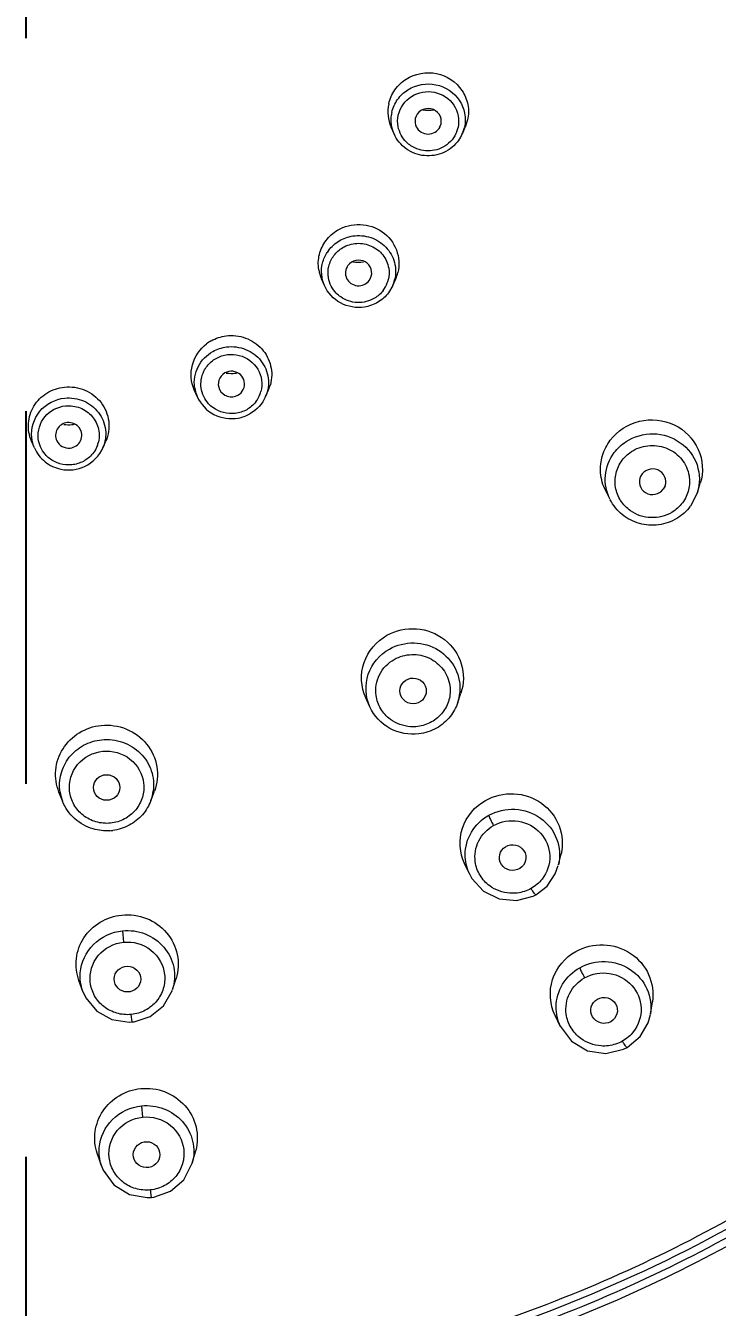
# Model space of a CAD drawing. Extents: x 8886 to 9306, y -19565 to -18971.
# Drawn here: x 9035.02 to 9050.78, y -19084.13 to -19054.91 of the extents above; entities that cross this region are included whole.
import ezdxf

# ---------------------------------------------------------------- set-up
doc = ezdxf.new("R2010")
doc.units = 0
doc.header["$MEASUREMENT"] = 0
doc.linetypes.add('CENTER', pattern=[47.5, 22, -8.5, 8.5, -8.5])
doc.linetypes.add('HIDDEN2', pattern=[4.7625, 3.175, -1.5875])
doc.layers.get('DEFPOINTS').update_dxf_attribs({"linetype": 'CONTINUOUS'})
doc.layers.add('02___PRT_ALL_AXES', color=7, linetype='CONTINUOUS')
doc.layers.add('1', color=4, linetype='HIDDEN2', lineweight=13)
doc.layers.add('5', color=2, linetype='CONTINUOUS', lineweight=9)
doc.styles.get("Standard").update_dxf_attribs({"font": ''})
doc.styles.get('Standard').set_extended_font_data('Gulim')
doc.dimstyles.new('STANDARD$0', dxfattribs={"dimtxt": 3.5, "dimasz": 2.5, "dimexe": 0.7, "dimexo": 0.7, "dimgap": 0.5, "dimtad": 3, "dimdec": 4, "dimdsep": 46, "dimtxsty": 'Standard', "dimcen": 0, "dimclrd": 2, "dimclre": 2, "dimclrt": 4, "dimadec": 0, "dimazin": 0, "dimtp": 0.2, "dimtm": 0.1, "dimtfac": 0.5, "dimtdec": 4, "dimtmove": 1, "dimatfit": 3, "dimfxl": 1, "dimtolj": 1, "dimarcsym": 0})

# ---------------------------------------------------------------- blocks, each defined once
blk = doc.blocks.new('*D24')
at = {"layer": '5', "color": 2, "lineweight": -2, "transparency": 16777216}
for p, q in [((9035.895, -19018.46), (9076.224, -19018.46)), ((9075.524, -19023.46), (9075.524, -19186.464)), ((9048.557, -19191.464), (9076.224, -19191.464))]:
    blk.add_line(p, q, dxfattribs=at)
at = {"layer": '5', "color": 2, "transparency": 16777216}
for points in [[(9074.691, -19023.46), (9076.358, -19023.46), (9075.524, -19018.46)], [(9074.691, -19186.464), (9076.358, -19186.464), (9075.524, -19191.464)]]:
    blk.add_solid(points, dxfattribs=at)
at = {"layer": 'DEFPOINTS', "color": 0, "transparency": 16777216}
for p in [(9035.195, -19018.46), (9047.857, -19191.464), (9075.524, -19191.464)]:
    blk.add_point(p, dxfattribs=at)
at = {"layer": '5', "color": 4, "transparency": 16777216, "insert": (9070.339, -19113.535), "char_height": 5, "attachment_point": 5, "rotation": 90, "bg_fill": 3, "box_fill_scale": 1.25, "bg_fill_color": 256, "bg_fill_true_color": 13158600, "bg_fill_transparency": 0}
blk.add_mtext('\\A1;230.7', dxfattribs=at)

msp = doc.modelspace()

# ---------------------------------------------------------------- linework, layer by layer
at = {"layer": '02___PRT_ALL_AXES', "color": 1, "linetype": 'CENTER'}
msp.add_line((9035.025, -19033.195), (9035.025, -19487.492), dxfattribs=at)
at = {"layer": '1', "color": 7, "linetype": 'Continuous'}
for p, q in [((9043.417, -19057.375), (9043.349, -19057.221)), ((9044.464, -19057.214), (9044.488, -19057.149)), ((9044.973, -19057.375), (9045.041, -19057.219)), ((9045.093, -19057.057), (9045.041, -19057.219)), ((9041.831, -19060.833), (9041.764, -19060.678)), ((9042.852, -19060.717), (9042.881, -19060.667)), ((9043.387, -19060.833), (9043.455, -19060.676)), ((9043.387, -19060.833), (9043.293, -19060.995)), ((9038.934, -19063.365), (9038.866, -19063.21)), ((9040.49, -19063.365), (9040.558, -19063.209)), ((9035.226, -19064.535), (9035.159, -19064.379)), ((9036.783, -19064.535), (9036.85, -19064.379)), ((9049.592, -19065.397), (9049.55, -19065.476)), ((9050.328, -19065.551), (9050.394, -19065.34)), ((9048.338, -19065.71), (9048.239, -19065.514)), ((9050.328, -19065.551), (9050.169, -19065.863)), ((9044.867, -19070.341), (9044.94, -19070.125)), ((9042.866, -19070.436), (9042.773, -19070.23)), ((9035.869, -19072.596), (9035.784, -19072.382)), ((9037.877, -19072.576), (9037.958, -19072.36)), ((9047.162, -19074.041), (9047.221, -19073.79)), ((9045.133, -19074.243), (9045.024, -19074.01)), ((9045.133, -19074.243), (9045.127, -19074.229)), ((9046.649, -19074.719), (9046.903, -19074.521)), ((9037.23, -19075.541), (9037.253, -19075.801)), ((9036.328, -19076.924), (9036.238, -19076.676)), ((9038.371, -19076.882), (9038.451, -19076.631)), ((9036.328, -19076.924), (9036.322, -19076.909)), ((9049.258, -19077.441), (9049.302, -19077.158)), ((9037.454, -19077.619), (9037.432, -19077.449)), ((9037.454, -19077.619), (9037.496, -19077.614)), ((9037.496, -19077.614), (9037.863, -19077.493)), ((9047.212, -19077.73), (9047.086, -19077.471)), ((9047.211, -19077.73), (9047.207, -19077.72)), ((9048.729, -19078.199), (9049.025, -19077.954)), ((9037.664, -19079.532), (9037.687, -19079.789)), ((9036.75, -19080.895), (9036.656, -19080.614)), ((9038.821, -19080.836), (9038.898, -19080.551)), ((9036.75, -19080.895), (9036.746, -19080.883)), ((9037.889, -19081.618), (9037.866, -19081.448)), ((9037.944, -19081.611), (9038.321, -19081.48)), ((9037.889, -19081.618), (9037.944, -19081.611))]:
    msp.add_line(p, q, dxfattribs=at)
for points in [[(9045.127, -19074.229), (9045.191, -19074.35), (9045.456, -19074.64), (9045.812, -19074.816), (9046.208, -19074.854)], [(9046.903, -19074.521), (9047.091, -19074.246), (9047.159, -19074.054)], [(9046.208, -19074.854), (9046.586, -19074.751), (9046.649, -19074.719)], [(9036.322, -19076.909), (9036.393, -19077.068), (9036.644, -19077.373), (9036.991, -19077.567)], [(9037.863, -19077.493), (9038.166, -19077.25), (9038.367, -19076.896)], [(9049.025, -19077.954), (9049.208, -19077.637), (9049.258, -19077.446)], [(9036.991, -19077.567), (9037.38, -19077.624), (9037.454, -19077.619)], [(9047.207, -19077.72), (9047.459, -19078.059), (9047.821, -19078.274), (9048.239, -19078.338)], [(9048.239, -19078.338), (9048.644, -19078.242), (9048.729, -19078.199)], [(9036.746, -19080.883), (9036.792, -19081.001), (9037.035, -19081.335), (9037.389, -19081.553)], [(9038.321, -19081.48), (9038.626, -19081.22), (9038.82, -19080.84)], [(9037.389, -19081.553), (9037.796, -19081.624), (9037.889, -19081.618)]]:
    msp.add_lwpolyline(points, dxfattribs=at)
for centre, radius, start, end in [((9044.146, -19056.875), 0.869, 167.7076, 203.5608), ((9044.138, -19057.054), 0.788, 167.6581, 172.0482), ((9044.233, -19057.088), 0.657, 339.3913, 347.6159), ((9044.231, -19057.052), 0.809, 336.4253, 344.1892), ((9044.252, -19057.058), 0.788, 344.2061, 347.6436), ((9044.222, -19057.048), 0.819, 324.7687, 336.4367), ((9042.572, -19060.515), 0.807, 143.1942, 147.051), ((9042.566, -19060.329), 0.875, 189.3556, 203.5319), ((9042.609, -19059.569), 0.734, 259.7285, 278.6406), ((9042.631, -19060.539), 0.674, 323.2514, 339.6869), ((9042.645, -19060.544), 0.66, 339.6958, 346.3043), ((9042.648, -19060.51), 0.807, 336.4153, 346.0331), ((9042.652, -19060.326), 0.877, 336.4143, 346.024), ((9039.702, -19062.893), 0.918, 119.2908, 127.4302), ((9039.712, -19062.106), 0.73, 260.786, 277.1348), ((9039.712, -19062.116), 0.72, 277.2007, 279.9582), ((9039.76, -19062.861), 0.871, 336.4366, 344.5517), ((9039.673, -19063.043), 0.806, 187.7946, 203.5284), ((9039.736, -19063.072), 0.672, 321.9319, 339.9678), ((9039.75, -19063.078), 0.657, 340.0313, 344.9523), ((9036.005, -19063.273), 0.732, 261.5698, 275.7546), ((9036.005, -19063.288), 0.717, 275.8351, 280.3142), ((9036.045, -19064.248), 0.655, 340.3072, 343.2934), ((9036.003, -19064.168), 0.869, 258.0681, 295.6614), ((9043.9, -19070.016), 1.02, 341.8615, 354.1688), ((9036.812, -19072.219), 1.015, 189.1271, 201.4355), ((9036.922, -19072.218), 1.02, 339.8651, 352.2945), ((9036.871, -19072.188), 1.075, 273.8085, 277.2827)]:
    msp.add_arc(centre, radius, start, end, dxfattribs=at)
msp.add_ellipse((9049.307, -19065.305), major_axis=(-0.301, 0.002), ratio=0.970691, start_param=2.826059, end_param=8.802001, dxfattribs=at)
for centre, major_axis, ratio in [((9043.851, -19070.073), (-0.301, 0.002), 0.970963), ((9036.87, -19072.275), (-0.301, 0), 0.971126), ((9046.12, -19073.873), (-0.302, 0.009), 0.971668), ((9037.344, -19076.642), (-0.302, 0.002), 0.972588), ((9048.202, -19077.356), (-0.303, 0.022), 0.972775), ((9037.779, -19080.644), (-0.303, 0.006), 0.975219)]:
    msp.add_ellipse(centre, major_axis=major_axis, ratio=ratio, dxfattribs=at)
for points, knots in [([(9035.025, -19086.249), (9037.149, -19086.249), (9041.403, -19085.84), (9047.532, -19084.023), (9053.178, -19081.074), (9058.119, -19077.104), (9062.162, -19072.267), (9065.149, -19066.75), (9066.961, -19060.771), (9067.338, -19056.623), (9067.315, -19054.561)], [0, 0, 0, 0, 0.126827, 0.253368, 0.379403, 0.504766, 0.629402, 0.753365, 0.876817, 1, 1, 1, 1]), ([(9002.399, -19054.917), (9002.399, -19056.988), (9002.821, -19061.145), (9004.694, -19067.128), (9007.733, -19072.641), (9011.82, -19077.47), (9016.796, -19081.431), (9022.471, -19084.372), (9028.624, -19086.183), (9032.893, -19086.59), (9035.025, -19086.59)], [0, 0, 0, 0, 0.123181, 0.246634, 0.370608, 0.495253, 0.620621, 0.746653, 0.873186, 1, 1, 1, 1]), ([(9035.322, -19086.588), (9037.441, -19086.57), (9041.681, -19086.13), (9047.784, -19084.286), (9053.407, -19081.328), (9058.333, -19077.366), (9062.377, -19072.549), (9065.382, -19067.06), (9067.233, -19061.109), (9067.65, -19056.976), (9067.65, -19054.917)], [0, 0, 0, 0, 0.126819, 0.253347, 0.379372, 0.504731, 0.629372, 0.753348, 0.876813, 1, 1, 1, 1]), ([(9035.323, -19086.768), (9037.453, -19086.749), (9041.715, -19086.307), (9047.848, -19084.452), (9053.499, -19081.476), (9058.448, -19077.49), (9062.508, -19072.646), (9065.523, -19067.125), (9067.376, -19061.141), (9067.788, -19056.986), (9067.785, -19054.917)], [0, 0, 0, 0, 0.126821, 0.25335, 0.379375, 0.504734, 0.629374, 0.753348, 0.876812, 1, 1, 1, 1]), ([(9043.297, -19056.689), (9043.322, -19056.575), (9043.42, -19056.354), (9043.768, -19056.025), (9044.403, -19055.904), (9044.941, -19056.264), (9045.121, -19056.704), (9045.118, -19056.944), (9045.093, -19057.057)], [0, 0, 0, 0, 0.12495, 0.251285, 0.502312, 0.750978, 0.875716, 1, 1, 1, 1]), ([(9043.368, -19056.885), (9043.391, -19056.781), (9043.482, -19056.577), (9043.801, -19056.275), (9044.386, -19056.165), (9044.881, -19056.497), (9045.047, -19056.901), (9045.044, -19057.122), (9045.021, -19057.226)], [0, 0, 0, 0, 0.124891, 0.251125, 0.502046, 0.750877, 0.875698, 1, 1, 1, 1]), ([(9043.514, -19056.948), (9043.552, -19056.778), (9043.781, -19056.456), (9044.352, -19056.358), (9044.838, -19056.673), (9044.912, -19057.06), (9044.875, -19057.229)], [0, 0, 0, 0, 0.248683, 0.502115, 0.753443, 1, 1, 1, 1]), ([(9044.488, -19057.149), (9044.504, -19057.076), (9044.472, -19056.909), (9044.262, -19056.774), (9044.016, -19056.816), (9043.917, -19056.954), (9043.901, -19057.028)], [0, 0, 0, 0, 0.246595, 0.497843, 0.751214, 1, 1, 1, 1]), ([(9043.803, -19057.647), (9043.766, -19057.622), (9043.628, -19057.511), (9043.536, -19057.343), (9043.511, -19057.214)], [0, 0, 0, 0, 0.254536, 1, 1, 1, 1]), ([(9043.923, -19057.212), (9043.947, -19057.261), (9044.025, -19057.348), (9044.193, -19057.395), (9044.361, -19057.35), (9044.44, -19057.264), (9044.465, -19057.215)], [0, 0, 0, 0, 0.247995, 0.499651, 0.751292, 1, 1, 1, 1]), ([(9044.891, -19057.52), (9044.806, -19057.64), (9044.564, -19057.838), (9044.106, -19057.911), (9043.672, -19057.751), (9043.475, -19057.509), (9043.417, -19057.375)], [0, 0, 0, 0, 0.249133, 0.501125, 0.752363, 1, 1, 1, 1]), ([(9044.573, -19057.655), (9044.46, -19057.726), (9044.187, -19057.804), (9043.915, -19057.72), (9043.803, -19057.647)], [0, 0, 0, 0, 0.50007, 1, 1, 1, 1]), ([(9042.13, -19059.572), (9042.282, -19059.481), (9042.648, -19059.388), (9043.177, -19059.564), (9043.522, -19059.998), (9043.544, -19060.37), (9043.502, -19060.537)], [0, 0, 0, 0, 0.253076, 0.505656, 0.754156, 1, 1, 1, 1]), ([(9041.703, -19060.471), (9041.684, -19060.357), (9041.693, -19060.117), (9041.797, -19059.901), (9041.867, -19059.808)], [0, 0, 0, 0, 0.498522, 1, 1, 1, 1]), ([(9041.926, -19060.031), (9041.991, -19059.944), (9042.158, -19059.795), (9042.369, -19059.72), (9042.477, -19059.703)], [0, 0, 0, 0, 0.497505, 1, 1, 1, 1]), ([(9042.247, -19059.969), (9042.343, -19059.912), (9042.567, -19059.844), (9042.909, -19059.907), (9043.183, -19060.117), (9043.277, -19060.328), (9043.295, -19060.436)], [0, 0, 0, 0, 0.251822, 0.504061, 0.75371, 1, 1, 1, 1]), ([(9042.477, -19059.703), (9042.612, -19059.682), (9042.896, -19059.706), (9043.253, -19059.932), (9043.46, -19060.295), (9043.463, -19060.576), (9043.431, -19060.705)], [0, 0, 0, 0, 0.253784, 0.505424, 0.753584, 1, 1, 1, 1]), ([(9042.366, -19060.374), (9042.336, -19060.416), (9042.296, -19060.516), (9042.315, -19060.623), (9042.337, -19060.669)], [0, 0, 0, 0, 0.50086, 1, 1, 1, 1]), ([(9042.882, -19060.667), (9042.911, -19060.604), (9042.922, -19060.447), (9042.772, -19060.27), (9042.543, -19060.233), (9042.409, -19060.317), (9042.366, -19060.374)], [0, 0, 0, 0, 0.246405, 0.495333, 0.748555, 1, 1, 1, 1]), ([(9042.202, -19061.093), (9042.166, -19061.068), (9042.031, -19060.954), (9041.945, -19060.785), (9041.923, -19060.656)], [0, 0, 0, 0, 0.254493, 1, 1, 1, 1]), ([(9042.337, -19060.669), (9042.38, -19060.758), (9042.576, -19060.895), (9042.793, -19060.796), (9042.852, -19060.717)], [0, 0, 0, 0, 0.498757, 1, 1, 1, 1]), ([(9042.741, -19061.323), (9042.56, -19061.351), (9042.172, -19061.289), (9041.903, -19060.998), (9041.831, -19060.833)], [0, 0, 0, 0, 0.503839, 1, 1, 1, 1]), ([(9042.971, -19061.122), (9042.856, -19061.19), (9042.581, -19061.261), (9042.312, -19061.17), (9042.202, -19061.093)], [0, 0, 0, 0, 0.500284, 1, 1, 1, 1]), ([(9039.592, -19061.98), (9039.74, -19061.961), (9040.047, -19061.995), (9040.428, -19062.249), (9040.643, -19062.65), (9040.638, -19062.954), (9040.599, -19063.093)], [0, 0, 0, 0, 0.254042, 0.505637, 0.753595, 1, 1, 1, 1]), ([(9038.866, -19063.21), (9038.791, -19063.036), (9038.756, -19062.621), (9038.992, -19062.281), (9039.144, -19062.164)], [0, 0, 0, 0, 0.497422, 1, 1, 1, 1]), ([(9039.602, -19062.232), (9039.747, -19062.214), (9040.05, -19062.252), (9040.414, -19062.523), (9040.59, -19062.937), (9040.547, -19063.235), (9040.49, -19063.365)], [0, 0, 0, 0, 0.253992, 0.505387, 0.753172, 1, 1, 1, 1]), ([(9038.874, -19063.153), (9038.853, -19062.995), (9038.909, -19062.657), (9039.149, -19062.414), (9039.29, -19062.335)], [0, 0, 0, 0, 0.496614, 1, 1, 1, 1]), ([(9039.623, -19062.408), (9039.798, -19062.386), (9040.176, -19062.478), (9040.377, -19062.816), (9040.401, -19062.987)], [0, 0, 0, 0, 0.504994, 1, 1, 1, 1]), ([(9039.023, -19063.169), (9039.005, -19063.04), (9039.036, -19062.852), (9039.131, -19062.704), (9039.158, -19062.669)], [0, 0, 0, 0, 0.746009, 1, 1, 1, 1]), ([(9039.562, -19062.826), (9039.5, -19062.861), (9039.397, -19062.981), (9039.41, -19063.139), (9039.441, -19063.202)], [0, 0, 0, 0, 0.503079, 1, 1, 1, 1]), ([(9039.983, -19063.202), (9040.01, -19063.148), (9040.027, -19063.017), (9039.928, -19062.848), (9039.747, -19062.768), (9039.616, -19062.795), (9039.562, -19062.826)], [0, 0, 0, 0, 0.246232, 0.494221, 0.746513, 1, 1, 1, 1]), ([(9035.909, -19063.147), (9036.065, -19063.131), (9036.389, -19063.179), (9036.773, -19063.475), (9036.959, -19063.92), (9036.911, -19064.239), (9036.85, -19064.379)], [0, 0, 0, 0, 0.25428, 0.50561, 0.75326, 1, 1, 1, 1]), ([(9035.159, -19064.379), (9035.104, -19064.253), (9035.054, -19063.97), (9035.186, -19063.561), (9035.492, -19063.255), (9035.768, -19063.162), (9035.909, -19063.147)], [0, 0, 0, 0, 0.247268, 0.495039, 0.745877, 1, 1, 1, 1]), ([(9035.164, -19064.301), (9035.142, -19064.092), (9035.279, -19063.634), (9035.703, -19063.421), (9035.916, -19063.399)], [0, 0, 0, 0, 0.494854, 1, 1, 1, 1]), ([(9035.916, -19063.399), (9036.06, -19063.385), (9036.358, -19063.429), (9036.712, -19063.702), (9036.883, -19064.112), (9036.839, -19064.406), (9036.783, -19064.535)], [0, 0, 0, 0, 0.254053, 0.505319, 0.753099, 1, 1, 1, 1]), ([(9038.934, -19063.365), (9039.008, -19063.534), (9039.284, -19063.83), (9039.683, -19063.887), (9039.866, -19063.853)], [0, 0, 0, 0, 0.497362, 1, 1, 1, 1]), ([(9039.291, -19063.615), (9039.255, -19063.589), (9039.123, -19063.471), (9039.041, -19063.299), (9039.023, -19063.169)], [0, 0, 0, 0, 0.254467, 1, 1, 1, 1]), ([(9039.441, -19063.202), (9039.475, -19063.274), (9039.613, -19063.391), (9039.792, -19063.369), (9039.862, -19063.33)], [0, 0, 0, 0, 0.496768, 1, 1, 1, 1]), ([(9035.313, -19064.321), (9035.294, -19064.149), (9035.406, -19063.77), (9035.756, -19063.594), (9035.932, -19063.576)], [0, 0, 0, 0, 0.494813, 1, 1, 1, 1]), ([(9035.932, -19063.576), (9036.044, -19063.565), (9036.275, -19063.596), (9036.558, -19063.795), (9036.713, -19064.102), (9036.704, -19064.332), (9036.672, -19064.436)], [0, 0, 0, 0, 0.25395, 0.505354, 0.753383, 1, 1, 1, 1]), ([(9035.973, -19063.958), (9035.883, -19063.967), (9035.7, -19064.077), (9035.694, -19064.292), (9035.733, -19064.372)], [0, 0, 0, 0, 0.505286, 1, 1, 1, 1]), ([(9036.276, -19064.371), (9036.298, -19064.325), (9036.318, -19064.22), (9036.26, -19064.07), (9036.133, -19063.969), (9036.025, -19063.953), (9035.973, -19063.958)], [0, 0, 0, 0, 0.246991, 0.494661, 0.745892, 1, 1, 1, 1]), ([(9048.343, -19064.359), (9048.501, -19064.148), (9048.987, -19063.831), (9049.834, -19063.921), (9050.438, -19064.52), (9050.47, -19065.094), (9050.394, -19065.34)], [0, 0, 0, 0, 0.25151, 0.504989, 0.754218, 1, 1, 1, 1]), ([(9048.703, -19064.389), (9048.883, -19064.271), (9049.327, -19064.145), (9049.974, -19064.357), (9050.385, -19064.896), (9050.39, -19065.351), (9050.328, -19065.551)], [0, 0, 0, 0, 0.252999, 0.505648, 0.754078, 1, 1, 1, 1]), ([(9035.226, -19064.535), (9035.279, -19064.655), (9035.446, -19064.874), (9035.695, -19064.99), (9035.825, -19065.018)], [0, 0, 0, 0, 0.497797, 1, 1, 1, 1]), ([(9035.567, -19064.772), (9035.532, -19064.745), (9035.404, -19064.624), (9035.328, -19064.45), (9035.313, -19064.321)], [0, 0, 0, 0, 0.254366, 1, 1, 1, 1]), ([(9035.733, -19064.372), (9035.759, -19064.426), (9035.849, -19064.519), (9035.975, -19064.543), (9036.036, -19064.537)], [0, 0, 0, 0, 0.49614, 1, 1, 1, 1]), ([(9036.036, -19064.537), (9036.086, -19064.532), (9036.185, -19064.496), (9036.254, -19064.416), (9036.276, -19064.371)], [0, 0, 0, 0, 0.503484, 1, 1, 1, 1]), ([(9048.124, -19065.099), (9048.115, -19064.969), (9048.144, -19064.703), (9048.264, -19064.464), (9048.343, -19064.359)], [0, 0, 0, 0, 0.498354, 1, 1, 1, 1]), ([(9048.859, -19064.597), (9048.976, -19064.528), (9049.25, -19064.445), (9049.666, -19064.521), (9050.001, -19064.777), (9050.115, -19065.035), (9050.138, -19065.167)], [0, 0, 0, 0, 0.251822, 0.504061, 0.75371, 1, 1, 1, 1]), ([(9048.338, -19065.71), (9048.254, -19065.544), (9048.178, -19065.157), (9048.322, -19064.791), (9048.434, -19064.641)], [0, 0, 0, 0, 0.499102, 1, 1, 1, 1]), ([(9048.805, -19065.969), (9048.716, -19065.906), (9048.562, -19065.747), (9048.482, -19065.54), (9048.464, -19065.434)], [0, 0, 0, 0, 0.502571, 1, 1, 1, 1]), ([(9049.859, -19066.142), (9049.733, -19066.217), (9049.448, -19066.316), (9048.999, -19066.284), (9048.599, -19066.08), (9048.409, -19065.847), (9048.342, -19065.718)], [0, 0, 0, 0, 0.250576, 0.501648, 0.751731, 1, 1, 1, 1]), ([(9049.743, -19066.004), (9049.602, -19066.087), (9049.267, -19066.172), (9048.938, -19066.062), (9048.805, -19065.969)], [0, 0, 0, 0, 0.500285, 1, 1, 1, 1]), ([(9043.256, -19068.806), (9043.456, -19068.694), (9043.933, -19068.588), (9044.606, -19068.846), (9045.019, -19069.432), (9045.011, -19069.914), (9044.94, -19070.125)], [0, 0, 0, 0, 0.253554, 0.506145, 0.754233, 1, 1, 1, 1]), ([(9042.773, -19070.23), (9042.662, -19069.986), (9042.628, -19069.388), (9043.019, -19068.938), (9043.256, -19068.806)], [0, 0, 0, 0, 0.496529, 1, 1, 1, 1]), ([(9043.312, -19069.118), (9043.48, -19069.024), (9043.876, -19068.926), (9044.454, -19069.098), (9044.862, -19069.538), (9044.934, -19069.933), (9044.915, -19070.12)], [0, 0, 0, 0, 0.252861, 0.505369, 0.754245, 1, 1, 1, 1]), ([(9042.866, -19070.436), (9042.764, -19070.211), (9042.732, -19069.658), (9043.093, -19069.241), (9043.312, -19069.118)], [0, 0, 0, 0, 0.496802, 1, 1, 1, 1]), ([(9043.423, -19069.354), (9043.543, -19069.287), (9043.819, -19069.21), (9044.234, -19069.297), (9044.562, -19069.562), (9044.67, -19069.823), (9044.688, -19069.956)], [0, 0, 0, 0, 0.252084, 0.504259, 0.75378, 1, 1, 1, 1]), ([(9043.007, -19070.178), (9042.985, -19070.02), (9043.04, -19069.679), (9043.282, -19069.433), (9043.423, -19069.354)], [0, 0, 0, 0, 0.496578, 1, 1, 1, 1]), ([(9044.688, -19069.956), (9044.703, -19070.062), (9044.69, -19070.283), (9044.59, -19070.481), (9044.523, -19070.566)], [0, 0, 0, 0, 0.49854, 1, 1, 1, 1]), ([(9043.984, -19071.053), (9043.761, -19071.081), (9043.288, -19070.995), (9042.959, -19070.641), (9042.867, -19070.438)], [0, 0, 0, 0, 0.502397, 1, 1, 1, 1]), ([(9043.334, -19070.722), (9043.247, -19070.658), (9043.096, -19070.494), (9043.022, -19070.284), (9043.007, -19070.178)], [0, 0, 0, 0, 0.502499, 1, 1, 1, 1]), ([(9063.261, -19070.495), (9061.858, -19072.881), (9058.388, -19077.316), (9051.634, -19082.4), (9043.768, -19085.626), (9038.124, -19086.39), (9035.307, -19086.413)], [0, 0, 0, 0, 0.247544, 0.49696, 0.747997, 1, 1, 1, 1]), ([(9043.957, -19070.884), (9043.902, -19070.891), (9043.684, -19070.898), (9043.464, -19070.819), (9043.334, -19070.722)], [0, 0, 0, 0, 0.253182, 1, 1, 1, 1]), ([(9035.784, -19072.382), (9035.721, -19072.224), (9035.669, -19071.871), (9035.843, -19071.367), (9036.227, -19070.991), (9036.571, -19070.877), (9036.745, -19070.859)], [0, 0, 0, 0, 0.247021, 0.494743, 0.745702, 1, 1, 1, 1]), ([(9036.745, -19070.859), (9036.938, -19070.84), (9037.337, -19070.896), (9037.818, -19071.251), (9038.064, -19071.79), (9038.024, -19072.185), (9037.958, -19072.36)], [0, 0, 0, 0, 0.25442, 0.50591, 0.753557, 1, 1, 1, 1]), ([(9035.81, -19072.38), (9035.788, -19072.242), (9035.802, -19071.953), (9035.998, -19071.567), (9036.333, -19071.286), (9036.614, -19071.201), (9036.757, -19071.186)], [0, 0, 0, 0, 0.246732, 0.494978, 0.746156, 1, 1, 1, 1]), ([(9036.757, -19071.186), (9036.916, -19071.17), (9037.244, -19071.208), (9037.661, -19071.467), (9037.921, -19071.877), (9037.953, -19072.201), (9037.932, -19072.354)], [0, 0, 0, 0, 0.253863, 0.505482, 0.753764, 1, 1, 1, 1]), ([(9036.026, -19072.358), (9036.002, -19072.148), (9036.139, -19071.686), (9036.566, -19071.471), (9036.78, -19071.449)], [0, 0, 0, 0, 0.494814, 1, 1, 1, 1]), ([(9036.78, -19071.449), (9036.995, -19071.427), (9037.454, -19071.551), (9037.689, -19071.969), (9037.712, -19072.179)], [0, 0, 0, 0, 0.505103, 1, 1, 1, 1]), ([(9037.712, -19072.179), (9037.724, -19072.285), (9037.705, -19072.505), (9037.6, -19072.7), (9037.532, -19072.783)], [0, 0, 0, 0, 0.498458, 1, 1, 1, 1]), ([(9036.335, -19072.908), (9036.25, -19072.842), (9036.106, -19072.674), (9036.038, -19072.464), (9036.026, -19072.358)], [0, 0, 0, 0, 0.502379, 1, 1, 1, 1]), ([(9045.502, -19072.568), (9045.695, -19072.459), (9046.153, -19072.353), (9046.809, -19072.579), (9047.238, -19073.12), (9047.269, -19073.581), (9047.221, -19073.791)], [0, 0, 0, 0, 0.253473, 0.506141, 0.754459, 1, 1, 1, 1]), ([(9036.563, -19073.219), (9036.408, -19073.174), (9036.116, -19073.013), (9035.925, -19072.739), (9035.867, -19072.59)], [0, 0, 0, 0, 0.502022, 1, 1, 1, 1]), ([(9037.879, -19072.569), (9037.835, -19072.688), (9037.701, -19072.914), (9037.495, -19073.076), (9037.382, -19073.136)], [0, 0, 0, 0, 0.498364, 1, 1, 1, 1]), ([(9045.024, -19074.01), (9044.909, -19073.765), (9044.867, -19073.159), (9045.262, -19072.702), (9045.502, -19072.568)], [0, 0, 0, 0, 0.49645, 1, 1, 1, 1]), ([(9045.574, -19072.909), (9045.753, -19072.809), (9046.176, -19072.711), (9046.782, -19072.921), (9047.179, -19073.42), (9047.207, -19073.847), (9047.162, -19074.041)], [0, 0, 0, 0, 0.253384, 0.506023, 0.754398, 1, 1, 1, 1]), ([(9045.037, -19073.812), (9045.037, -19073.632), (9045.138, -19073.262), (9045.415, -19072.999), (9045.574, -19072.909)], [0, 0, 0, 0, 0.496278, 1, 1, 1, 1]), ([(9045.574, -19072.909), (9045.581, -19072.943), (9045.619, -19073.021), (9045.659, -19073.097), (9045.685, -19073.142)], [0, 0, 0, 0, 0.402116, 1, 1, 1, 1]), ([(9045.685, -19073.142), (9045.852, -19073.048), (9046.261, -19072.975), (9046.799, -19073.264), (9047.035, -19073.826), (9046.905, -19074.215), (9046.79, -19074.362)], [0, 0, 0, 0, 0.253571, 0.505575, 0.752968, 1, 1, 1, 1]), ([(9045.268, -19073.97), (9045.245, -19073.811), (9045.301, -19073.468), (9045.543, -19073.221), (9045.685, -19073.142)], [0, 0, 0, 0, 0.496551, 1, 1, 1, 1]), ([(9045.597, -19074.518), (9045.509, -19074.453), (9045.358, -19074.288), (9045.283, -19074.077), (9045.268, -19073.97)], [0, 0, 0, 0, 0.5025, 1, 1, 1, 1]), ([(9046.223, -19074.68), (9046.168, -19074.687), (9045.949, -19074.695), (9045.728, -19074.615), (9045.597, -19074.518)], [0, 0, 0, 0, 0.253204, 1, 1, 1, 1]), ([(9046.649, -19074.719), (9046.644, -19074.721), (9046.627, -19074.705), (9046.606, -19074.68), (9046.573, -19074.633), (9046.551, -19074.597), (9046.539, -19074.577)], [0, 0, 0, 0, 0.086228, 0.294901, 0.612034, 1, 1, 1, 1]), ([(9036.238, -19076.676), (9036.181, -19076.519), (9036.139, -19076.17), (9036.321, -19075.677), (9036.703, -19075.311), (9037.043, -19075.199), (9037.215, -19075.182)], [0, 0, 0, 0, 0.246848, 0.494577, 0.745617, 1, 1, 1, 1]), ([(9037.215, -19075.182), (9037.403, -19075.162), (9037.794, -19075.215), (9038.269, -19075.552), (9038.526, -19076.07), (9038.506, -19076.457), (9038.451, -19076.631)], [0, 0, 0, 0, 0.254466, 0.506059, 0.753774, 1, 1, 1, 1]), ([(9036.27, -19076.5), (9036.288, -19076.263), (9036.51, -19075.783), (9036.988, -19075.566), (9037.23, -19075.541)], [0, 0, 0, 0, 0.494729, 1, 1, 1, 1]), ([(9037.23, -19075.541), (9037.404, -19075.523), (9037.765, -19075.572), (9038.204, -19075.884), (9038.442, -19076.363), (9038.422, -19076.72), (9038.371, -19076.882)], [0, 0, 0, 0, 0.25437, 0.505946, 0.753711, 1, 1, 1, 1]), ([(9036.496, -19076.715), (9036.472, -19076.505), (9036.609, -19076.04), (9037.038, -19075.823), (9037.253, -19075.801)], [0, 0, 0, 0, 0.494846, 1, 1, 1, 1]), ([(9037.253, -19075.801), (9037.469, -19075.779), (9037.931, -19075.904), (9038.166, -19076.325), (9038.189, -19076.536)], [0, 0, 0, 0, 0.505084, 1, 1, 1, 1]), ([(9047.559, -19076.011), (9047.747, -19075.906), (9048.191, -19075.799), (9048.833, -19076.002), (9049.273, -19076.507), (9049.333, -19076.951), (9049.302, -19077.157)], [0, 0, 0, 0, 0.253433, 0.506146, 0.75462, 1, 1, 1, 1]), ([(9047.086, -19077.471), (9046.967, -19077.225), (9046.919, -19076.612), (9047.317, -19076.147), (9047.559, -19076.011)], [0, 0, 0, 0, 0.496402, 1, 1, 1, 1]), ([(9047.649, -19076.382), (9047.823, -19076.285), (9048.232, -19076.186), (9048.825, -19076.374), (9049.232, -19076.84), (9049.288, -19077.25), (9049.258, -19077.441)], [0, 0, 0, 0, 0.253435, 0.506165, 0.754659, 1, 1, 1, 1]), ([(9038.189, -19076.536), (9038.201, -19076.643), (9038.182, -19076.864), (9038.076, -19077.06), (9038.007, -19077.143)], [0, 0, 0, 0, 0.498465, 1, 1, 1, 1]), ([(9047.11, -19077.275), (9047.112, -19077.097), (9047.216, -19076.731), (9047.49, -19076.471), (9047.649, -19076.382)], [0, 0, 0, 0, 0.496069, 1, 1, 1, 1]), ([(9047.649, -19076.382), (9047.657, -19076.416), (9047.694, -19076.493), (9047.733, -19076.568), (9047.759, -19076.612)], [0, 0, 0, 0, 0.408637, 1, 1, 1, 1]), ([(9047.759, -19076.612), (9047.927, -19076.518), (9048.338, -19076.445), (9048.878, -19076.737), (9049.117, -19077.301), (9048.987, -19077.693), (9048.871, -19077.84)], [0, 0, 0, 0, 0.253546, 0.505558, 0.752992, 1, 1, 1, 1]), ([(9047.34, -19077.443), (9047.318, -19077.283), (9047.373, -19076.94), (9047.616, -19076.691), (9047.759, -19076.612)], [0, 0, 0, 0, 0.496584, 1, 1, 1, 1]), ([(9037.1, -19077.419), (9036.995, -19077.389), (9036.795, -19077.288), (9036.649, -19077.118), (9036.596, -19077.024)], [0, 0, 0, 0, 0.502752, 1, 1, 1, 1]), ([(9047.671, -19077.996), (9047.583, -19077.93), (9047.43, -19077.764), (9047.355, -19077.551), (9047.34, -19077.443)], [0, 0, 0, 0, 0.502482, 1, 1, 1, 1]), ([(9048.301, -19078.161), (9048.245, -19078.168), (9048.025, -19078.175), (9047.803, -19078.094), (9047.671, -19077.996)], [0, 0, 0, 0, 0.25321, 1, 1, 1, 1]), ([(9048.729, -19078.199), (9048.724, -19078.201), (9048.707, -19078.185), (9048.686, -19078.16), (9048.653, -19078.113), (9048.631, -19078.077), (9048.619, -19078.057)], [0, 0, 0, 0, 0.086132, 0.294824, 0.612115, 1, 1, 1, 1]), ([(9036.656, -19080.614), (9036.603, -19080.457), (9036.57, -19080.111), (9036.756, -19079.625), (9037.138, -19079.266), (9037.474, -19079.156), (9037.645, -19079.139)], [0, 0, 0, 0, 0.246703, 0.494438, 0.74555, 1, 1, 1, 1]), ([(9037.645, -19079.139), (9037.83, -19079.12), (9038.214, -19079.17), (9038.686, -19079.495), (9038.951, -19079.997), (9038.945, -19080.376), (9038.898, -19080.55)], [0, 0, 0, 0, 0.254538, 0.506225, 0.75395, 1, 1, 1, 1]), ([(9036.701, -19080.487), (9036.721, -19080.25), (9036.944, -19079.772), (9037.422, -19079.556), (9037.664, -19079.532)], [0, 0, 0, 0, 0.494509, 1, 1, 1, 1]), ([(9037.664, -19079.532), (9037.835, -19079.514), (9038.19, -19079.561), (9038.625, -19079.861), (9038.871, -19080.325), (9038.865, -19080.675), (9038.821, -19080.836)], [0, 0, 0, 0, 0.254532, 0.506212, 0.753978, 1, 1, 1, 1]), ([(9037.687, -19079.789), (9037.903, -19079.767), (9038.369, -19079.893), (9038.604, -19080.317), (9038.627, -19080.529)], [0, 0, 0, 0, 0.505021, 1, 1, 1, 1]), ([(9036.926, -19080.708), (9036.903, -19080.496), (9037.039, -19080.029), (9037.47, -19079.811), (9037.687, -19079.789)], [0, 0, 0, 0, 0.494919, 1, 1, 1, 1]), ([(9038.627, -19080.529), (9038.639, -19080.637), (9038.619, -19080.86), (9038.513, -19081.057), (9038.444, -19081.142)], [0, 0, 0, 0, 0.498471, 1, 1, 1, 1]), ([(9037.532, -19081.418), (9037.427, -19081.387), (9037.226, -19081.285), (9037.079, -19081.113), (9037.026, -19081.018)], [0, 0, 0, 0, 0.502738, 1, 1, 1, 1])]:
    msp.add_open_spline(points, degree=3, knots=knots, dxfattribs=at)
for points in [[(9043.417, -19057.375), (9043.359, -19057.243), (9043.338, -19057.088), (9043.358, -19056.945)], [(9043.511, -19057.214), (9043.494, -19057.127), (9043.495, -19057.035), (9043.514, -19056.948)], [(9044.326, -19056.834), (9044.242, -19056.85), (9044.153, -19056.85), (9044.069, -19056.835)], [(9043.901, -19057.028), (9043.888, -19057.088), (9043.896, -19057.156), (9043.923, -19057.212)], [(9044.848, -19057.319), (9044.797, -19057.454), (9044.696, -19057.578), (9044.573, -19057.655)], [(9041.867, -19059.808), (9041.937, -19059.714), (9042.028, -19059.632), (9042.13, -19059.572)], [(9041.788, -19060.322), (9041.809, -19060.235), (9041.846, -19060.151), (9041.894, -19060.076)], [(9041.932, -19060.391), (9041.953, -19060.304), (9041.993, -19060.22), (9042.046, -19060.149)], [(9042.046, -19060.149), (9042.1, -19060.077), (9042.17, -19060.015), (9042.247, -19059.969)], [(9041.831, -19060.833), (9041.763, -19060.676), (9041.746, -19060.488), (9041.788, -19060.322)], [(9041.923, -19060.656), (9041.908, -19060.568), (9041.911, -19060.477), (9041.932, -19060.391)], [(9043.295, -19060.436), (9043.31, -19060.523), (9043.307, -19060.615), (9043.286, -19060.7)], [(9043.172, -19060.943), (9043.118, -19061.014), (9043.048, -19061.076), (9042.971, -19061.122)], [(9043.293, -19060.995), (9043.228, -19061.082), (9043.144, -19061.157), (9043.051, -19061.212)], [(9043.051, -19061.212), (9042.956, -19061.269), (9042.849, -19061.307), (9042.741, -19061.323)], [(9039.253, -19062.092), (9039.357, -19062.034), (9039.474, -19061.996), (9039.592, -19061.98)], [(9039.29, -19062.335), (9039.385, -19062.282), (9039.493, -19062.246), (9039.602, -19062.232)], [(9039.158, -19062.669), (9039.214, -19062.598), (9039.285, -19062.537), (9039.364, -19062.493)], [(9039.364, -19062.493), (9039.443, -19062.449), (9039.533, -19062.42), (9039.623, -19062.408)], [(9040.401, -19062.987), (9040.413, -19063.073), (9040.408, -19063.164), (9040.385, -19063.249)], [(9039.862, -19063.33), (9039.913, -19063.301), (9039.958, -19063.255), (9039.983, -19063.202)], [(9040.49, -19063.365), (9040.42, -19063.526), (9040.288, -19063.67), (9040.134, -19063.756)], [(9039.801, -19063.748), (9039.627, -19063.77), (9039.432, -19063.72), (9039.291, -19063.615)], [(9040.06, -19063.663), (9039.981, -19063.707), (9039.891, -19063.736), (9039.801, -19063.748)], [(9040.266, -19063.487), (9040.21, -19063.558), (9040.139, -19063.619), (9040.06, -19063.663)], [(9039.866, -19063.853), (9039.959, -19063.837), (9040.051, -19063.804), (9040.133, -19063.758)], [(9035.226, -19064.535), (9035.194, -19064.461), (9035.173, -19064.381), (9035.164, -19064.301)], [(9036.38, -19064.951), (9036.554, -19064.867), (9036.705, -19064.712), (9036.783, -19064.535)], [(9036.662, -19064.469), (9036.636, -19064.541), (9036.597, -19064.61), (9036.548, -19064.669)], [(9048.434, -19064.641), (9048.507, -19064.543), (9048.6, -19064.457), (9048.703, -19064.389)], [(9035.805, -19064.894), (9035.72, -19064.87), (9035.637, -19064.827), (9035.567, -19064.772)], [(9036.339, -19064.84), (9036.258, -19064.882), (9036.168, -19064.91), (9036.077, -19064.919)], [(9036.548, -19064.669), (9036.491, -19064.738), (9036.418, -19064.797), (9036.339, -19064.84)], [(9048.475, -19065.112), (9048.501, -19065.006), (9048.549, -19064.903), (9048.614, -19064.816)], [(9048.614, -19064.816), (9048.68, -19064.729), (9048.765, -19064.653), (9048.859, -19064.597)], [(9036.077, -19064.919), (9035.987, -19064.928), (9035.893, -19064.92), (9035.805, -19064.894)], [(9048.239, -19065.514), (9048.174, -19065.386), (9048.135, -19065.242), (9048.124, -19065.099)], [(9048.464, -19065.434), (9048.446, -19065.328), (9048.449, -19065.216), (9048.475, -19065.112)], [(9050.138, -19065.167), (9050.156, -19065.273), (9050.152, -19065.385), (9050.127, -19065.489)], [(9050.127, -19065.489), (9050.101, -19065.595), (9050.053, -19065.698), (9049.987, -19065.785)], [(9049.987, -19065.785), (9049.922, -19065.872), (9049.837, -19065.948), (9049.743, -19066.004)], [(9050.167, -19065.865), (9050.085, -19065.976), (9049.978, -19066.072), (9049.859, -19066.142)], [(9044.87, -19070.334), (9044.832, -19070.448), (9044.773, -19070.558), (9044.698, -19070.653)], [(9044.523, -19070.566), (9044.455, -19070.652), (9044.368, -19070.727), (9044.272, -19070.78)], [(9044.698, -19070.653), (9044.612, -19070.762), (9044.503, -19070.855), (9044.382, -19070.923)], [(9044.272, -19070.78), (9044.176, -19070.835), (9044.066, -19070.87), (9043.957, -19070.884)], [(9044.382, -19070.923), (9044.26, -19070.991), (9044.123, -19071.036), (9043.984, -19071.053)], [(9036.626, -19073.058), (9036.522, -19073.027), (9036.421, -19072.976), (9036.335, -19072.908)], [(9036.958, -19073.088), (9036.847, -19073.099), (9036.733, -19073.088), (9036.626, -19073.058)], [(9037.277, -19072.991), (9037.179, -19073.043), (9037.068, -19073.076), (9036.958, -19073.088)], [(9037.532, -19072.783), (9037.462, -19072.867), (9037.374, -19072.939), (9037.277, -19072.991)], [(9036.943, -19073.261), (9036.816, -19073.269), (9036.685, -19073.255), (9036.563, -19073.219)], [(9037.382, -19073.136), (9037.266, -19073.197), (9037.137, -19073.238), (9037.008, -19073.254)], [(9045.127, -19074.229), (9045.068, -19074.1), (9045.037, -19073.954), (9045.037, -19073.812)], [(9046.79, -19074.362), (9046.722, -19074.448), (9046.635, -19074.523), (9046.539, -19074.577)], [(9046.539, -19074.577), (9046.442, -19074.631), (9046.333, -19074.666), (9046.223, -19074.68)], [(9036.322, -19076.909), (9036.278, -19076.779), (9036.259, -19076.637), (9036.27, -19076.5)], [(9036.596, -19077.024), (9036.543, -19076.93), (9036.508, -19076.823), (9036.496, -19076.715)], [(9038.007, -19077.143), (9037.937, -19077.228), (9037.849, -19077.3), (9037.751, -19077.352)], [(9037.432, -19077.449), (9037.321, -19077.461), (9037.206, -19077.45), (9037.1, -19077.419)], [(9037.751, -19077.352), (9037.653, -19077.404), (9037.542, -19077.438), (9037.432, -19077.449)], [(9047.207, -19077.72), (9047.142, -19077.583), (9047.108, -19077.427), (9047.11, -19077.275)], [(9048.871, -19077.84), (9048.803, -19077.927), (9048.715, -19078.002), (9048.619, -19078.057)], [(9048.619, -19078.057), (9048.521, -19078.111), (9048.411, -19078.147), (9048.301, -19078.161)], [(9036.746, -19080.883), (9036.706, -19080.757), (9036.69, -19080.619), (9036.701, -19080.487)], [(9037.026, -19081.018), (9036.973, -19080.923), (9036.938, -19080.816), (9036.926, -19080.708)], [(9038.444, -19081.142), (9038.374, -19081.226), (9038.285, -19081.298), (9038.188, -19081.35)], [(9037.866, -19081.448), (9037.755, -19081.46), (9037.64, -19081.449), (9037.532, -19081.418)], [(9038.188, -19081.35), (9038.089, -19081.403), (9037.978, -19081.437), (9037.866, -19081.448)]]:
    msp.add_open_spline(points, degree=3, dxfattribs=at)

# ---------------------------------------------------------------- next in the draw order: dimensions: what is measured, and where the dimension line sits
at = {"layer": '5'}
dim = msp.add_linear_dim(base=(9075.524, -19191.464), p1=(9035.195, -19018.46), p2=(9047.857, -19191.464), angle=90, dimstyle='STANDARD$0', override={"dimtxt": 5, "dimasz": 5, "dimdec": 1, "dimlfac": 1.333333, "dimzin": 9, "dimtdec": 1, "dimfxl": 1.25, "dimtfill": 1}, dxfattribs=at)
dim.commit()
dim.dimension.update_dxf_attribs({"geometry": '*D24', "text_midpoint": (9073.406, -19113.535), "dimtype": 160})

doc.saveas('drawing.dxf')
